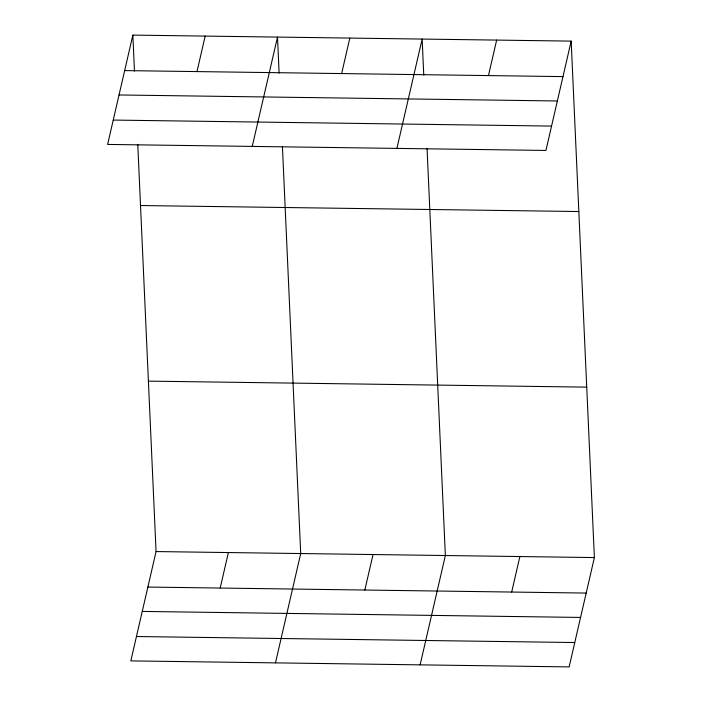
<?xml version="1.0" encoding="UTF-8"?>
<svg xmlns="http://www.w3.org/2000/svg" width="702" height="702" viewBox="0 0 702 702"><rect width="100%" height="100%" fill="white"/><g stroke="black" fill="none" stroke-linecap="round" stroke-linejoin="round"><path stroke-width="1.05" d="M132.853 35.1L107.617 144.428L545.937 150.439L571.174 41.111L132.853 35.1L134.477 71.156M196.981 71.586L205.177 36.092M137.767 144.349L156.063 551.561L130.826 660.889L569.146 666.9L594.383 557.572L571.174 41.111M252.255 146.411L277.501 37.083L279.124 73.14M220.191 588.048L228.387 552.553M341.628 73.57L349.824 38.075M275.474 662.872L300.71 553.545L282.415 146.332M396.902 148.394L422.148 39.066L423.762 75.123M364.838 590.031L373.034 554.536M488.46 75.588L496.656 40.093M420.121 664.855L445.358 555.528L427.053 148.315M511.679 592.049L519.875 556.546M124.658 70.595L562.978 76.606M119.033 94.963L557.353 100.974M113.241 120.068L551.561 126.079M140.514 205.528L578.834 211.539M148.403 381.125L586.723 387.135M156.063 551.561L594.383 557.572M147.868 587.056L586.188 593.067M142.243 611.424L580.563 617.435M136.451 636.521L574.771 642.532"/></g></svg>
